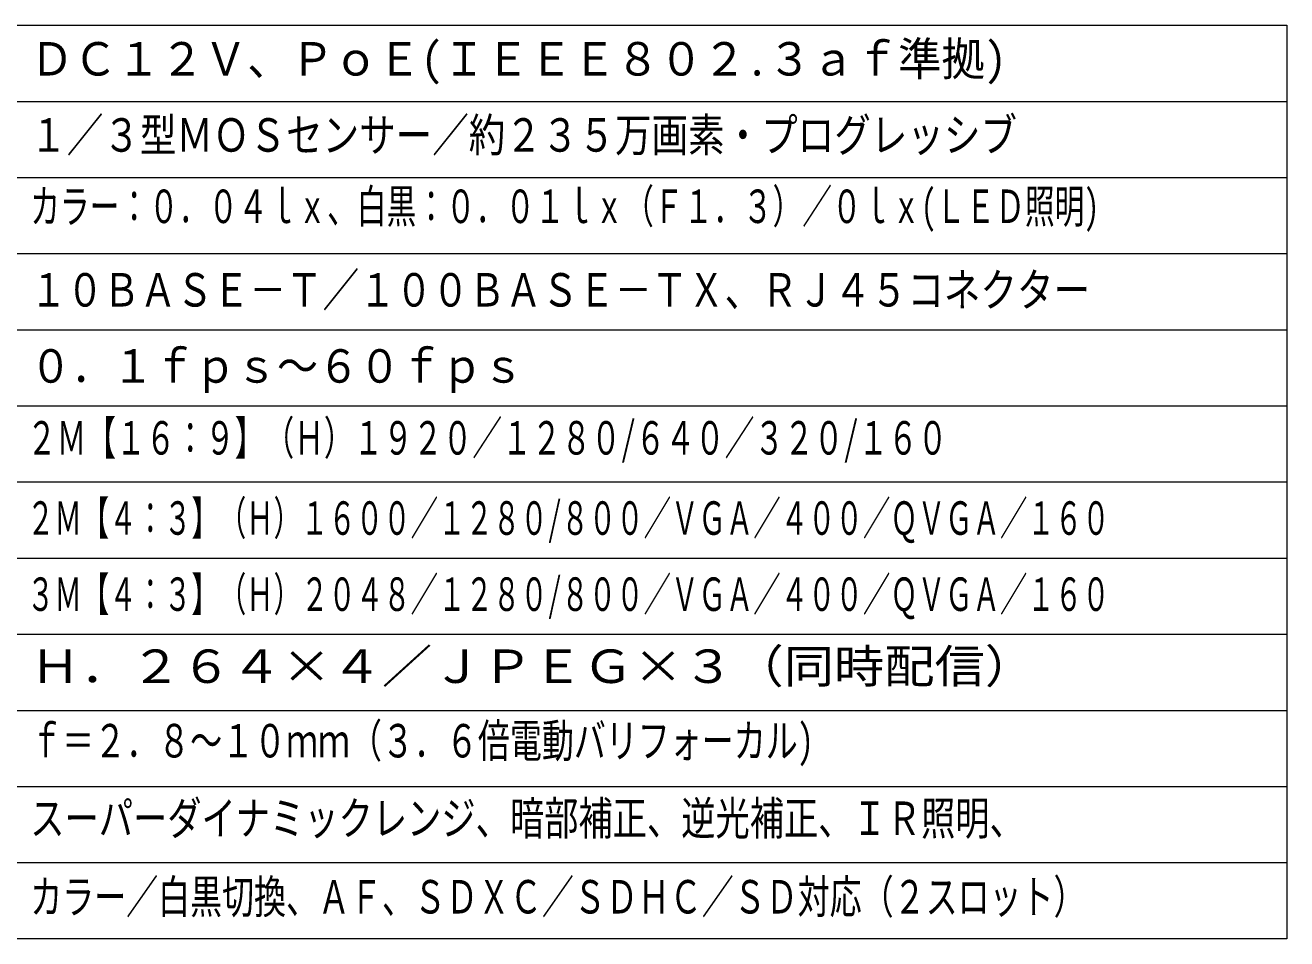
# Model space of a CAD drawing. Units: millimetres, scale not verified. Extents: x -63 to 62, y -56 to 57.
# Drawn here: x -20.3 to 62.5, y -56.5 to 3.5 of the extents above; entities that cross this region are included whole.
import ezdxf
from ezdxf.enums import TextEntityAlignment as Align

# ---------------------------------------------------------------- set-up
doc = ezdxf.new("R2010")
doc.units = ezdxf.units.MM
doc.header["$LTSCALE"] = 0.125
doc.layers.add('0-2_WAKU', color=1, linetype='Continuous', lineweight=18)
doc.layers.add('0-3_MOJI1', color=7, linetype='Continuous')
doc.styles.add('ＭＳ ゴシック', font='')
doc.styles.get('ＭＳ ゴシック').set_extended_font_data('MS Gothic')

msp = doc.modelspace()

# ---------------------------------------------------------------- linework, layer by layer
at = {"layer": '0-2_WAKU', "color": 4}
for p, q in [((-62.51, 3.5376), (62.49, 3.5376)), ((62.49, 3.5376), (62.49, -56.4624)), ((62.49, -56.4624), (-62.51, -56.4624))]:
    msp.add_line(p, q, dxfattribs=at)
at = {"layer": '0-2_WAKU'}
for p, q in [((-62.51, -1.4624), (62.49, -1.4624)), ((-62.51, -6.4624), (62.49, -6.4624)), ((-62.51, -11.4624), (62.49, -11.4624)), ((-62.51, -16.4624), (62.49, -16.4624)), ((-62.51, -21.4624), (62.49, -21.4624)), ((-62.51, -26.4624), (62.49, -26.4624)), ((-62.51, -31.4624), (62.49, -31.4624)), ((-62.51, -36.4624), (62.49, -36.4624)), ((-62.51, -41.4624), (62.49, -41.4624)), ((-62.51, -46.4624), (62.49, -46.4624)), ((-62.51, -51.4624), (62.49, -51.4624))]:
    msp.add_line(p, q, dxfattribs=at)

# ---------------------------------------------------------------- texts
at = {"layer": '0-3_MOJI1', "style": 'ＭＳ ゴシック'}
for s, width, p in [('ＤＣ１２Ｖ、ＰｏＥ(ＩＥＥＥ８０２.３ａｆ準拠)', 0.95, (-20.01, -0.4296)), ('１／３型ＭＯＳセンサー／約２３５万画素・プログレッシブ', 0.8, (-20.01, -5.4296)), ('カラー：０．０４ｌｘ、白黒：０．０１ｌｘ（Ｆ１．３）／０ｌｘ(ＬＥＤ照明)', 0.65, (-20.01, -10.1155)), ('１０ＢＡＳＥ－Ｔ／１００ＢＡＳＥ－ＴＸ、ＲＪ４５コネクター', 0.8, (-20.01, -15.6005)), ('０．１ｆｐｓ～６０ｆｐｓ', 0.9, (-20.01, -20.6005)), ('２Ｍ【１６：９】（Ｈ）１９２０／１２８０/６４０／３２０/１６０', 0.65, (-20.225, -25.3216)), ('２Ｍ【４：３】（Ｈ）１６００／１２８０/８００／ＶＧＡ／４００／ＱＶＧＡ／１６０', 0.6, (-20.225, -30.5902)), ('３Ｍ【４：３】（Ｈ）２０４８／１２８０/８００／ＶＧＡ／４００／ＱＶＧＡ／１６０', 0.6, (-20.225, -35.5902)), ('Ｈ．２６４×４／ＪＰＥＧ×３（同時配信）', 1.1, (-20.01, -40.3216)), ('ｆ＝２．８～１０ｍｍ（３．６倍電動バリフォーカル)', 0.7, (-20.01, -45.2139)), ('スーパーダイナミックレンジ、暗部補正、逆光補正、ＩＲ照明、', 0.75, (-20.01, -50.307)), ('カラー／白黒切換、ＡＦ、ＳＤＸＣ／ＳＤＨＣ／ＳＤ対応（２スロット）', 0.7, (-20.01, -55.4624))]:
    msp.add_text(s, height=2.199, dxfattribs=dict(at, width=width)).set_placement(p, align=Align.BOTTOM_LEFT)

doc.saveas('drawing.dxf')
